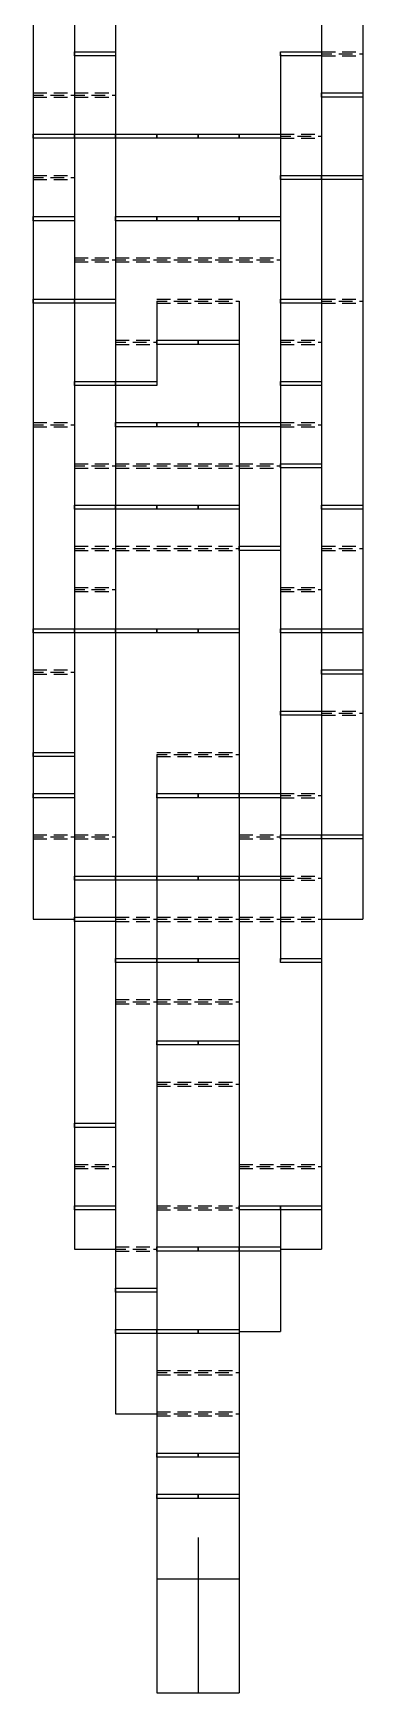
# Model space of a CAD drawing. Header units: millimetres. Extents: x 0 to 108, y 0 to 594.
# Drawn here: x 18.1 to 90.3, y 0 to 363.7 of the extents above; entities that cross this region are included whole.
import ezdxf

# ---------------------------------------------------------------- set-up
doc = ezdxf.new("R2010")
doc.units = ezdxf.units.MM
for name, color, linetype in [('CUT', 3, 'CONTINUOUS'), ('MOUNTAIN_FOLD', 1, 'CONTINUOUS'), ('VALLEY_FOLD', 5, 'CONTINUOUS')]:
    doc.layers.add(name, color=color, linetype=linetype)

msp = doc.modelspace()

# ---------------------------------------------------------------- linework, layer by layer
at = {"layer": 'CUT'}
for p, q in [((18.062, 368.178), (18.062, 359.147)), ((27.093, 368.178), (27.093, 359.147)), ((36.124, 368.178), (36.124, 359.147)), ((81.279, 368.178), (81.279, 359.147)), ((90.31, 368.178), (90.31, 359.147)), ((18.062, 359.147), (18.062, 350.116)), ((27.093, 359.147), (27.093, 350.116)), ((36.124, 359.147), (36.124, 350.116)), ((72.248, 359.147), (72.248, 350.116)), ((81.279, 359.147), (81.279, 350.116)), ((90.31, 359.147), (90.31, 350.116)), ((18.062, 350.116), (18.062, 341.085)), ((27.093, 350.116), (27.093, 341.085)), ((36.124, 350.116), (36.124, 341.085)), ((72.248, 350.116), (72.248, 341.085)), ((81.279, 350.116), (81.279, 341.085)), ((90.31, 350.116), (90.31, 341.085)), ((18.062, 341.085), (18.062, 332.054)), ((27.093, 341.085), (27.093, 332.054)), ((36.124, 341.085), (36.124, 332.054)), ((72.248, 341.085), (72.248, 332.054)), ((81.279, 341.085), (81.279, 332.054)), ((90.31, 341.085), (90.31, 332.054)), ((18.062, 332.054), (18.062, 323.023)), ((27.093, 332.054), (27.093, 323.023)), ((36.124, 332.054), (36.124, 323.023)), ((72.248, 332.054), (72.248, 323.023)), ((81.279, 332.054), (81.279, 323.023)), ((90.31, 332.054), (90.31, 323.023)), ((18.062, 323.023), (18.062, 313.992)), ((27.093, 323.023), (27.093, 313.992)), ((36.124, 323.023), (36.124, 313.992)), ((72.248, 323.023), (72.248, 313.992)), ((81.279, 323.023), (81.279, 313.992)), ((90.31, 323.023), (90.31, 313.992)), ((18.062, 313.992), (18.062, 304.961)), ((27.093, 313.992), (27.093, 304.961)), ((36.124, 313.992), (36.124, 304.961)), ((72.248, 313.992), (72.248, 304.961)), ((81.279, 313.992), (81.279, 304.961)), ((90.31, 313.992), (90.31, 304.961)), ((18.062, 304.961), (18.062, 295.93)), ((27.093, 304.961), (27.093, 295.93)), ((36.124, 304.961), (36.124, 295.93)), ((45.155, 304.961), (45.155, 295.93)), ((63.217, 304.961), (63.217, 295.93)), ((72.248, 304.961), (72.248, 295.93)), ((81.279, 304.961), (81.279, 295.93)), ((90.31, 304.961), (90.31, 295.93)), ((18.062, 295.93), (18.062, 286.899)), ((27.093, 295.93), (27.093, 286.899)), ((36.124, 295.93), (36.124, 286.899)), ((45.155, 295.93), (45.155, 286.899)), ((63.217, 295.93), (63.217, 286.899)), ((72.248, 295.93), (72.248, 286.899)), ((81.279, 295.93), (81.279, 286.899)), ((90.31, 295.93), (90.31, 286.899)), ((18.062, 286.899), (18.062, 277.868)), ((27.093, 286.899), (27.093, 277.868)), ((36.124, 286.899), (36.124, 277.868)), ((63.217, 286.899), (63.217, 277.868)), ((72.248, 286.899), (72.248, 277.868)), ((81.279, 286.899), (81.279, 277.868)), ((90.31, 286.899), (90.31, 277.868)), ((18.062, 277.868), (18.062, 268.837)), ((27.093, 277.868), (27.093, 268.837)), ((36.124, 277.868), (36.124, 268.837)), ((63.217, 277.868), (63.217, 268.837)), ((72.248, 277.868), (72.248, 268.837)), ((81.279, 277.868), (81.279, 268.837)), ((90.31, 277.868), (90.31, 268.837)), ((18.062, 268.837), (18.062, 259.806)), ((27.093, 268.837), (27.093, 259.806)), ((36.124, 268.837), (36.124, 259.806)), ((63.217, 268.837), (63.217, 259.806)), ((72.248, 268.837), (72.248, 259.806)), ((81.279, 268.837), (81.279, 259.806)), ((90.31, 268.837), (90.31, 259.806)), ((18.062, 259.806), (18.062, 250.775)), ((27.093, 259.806), (27.093, 250.775)), ((36.124, 259.806), (36.124, 250.775)), ((63.217, 259.806), (63.217, 250.775)), ((72.248, 259.806), (72.248, 250.775)), ((81.279, 259.806), (81.279, 250.775)), ((90.31, 259.806), (90.31, 250.775)), ((18.062, 250.775), (18.062, 241.744)), ((27.093, 250.775), (27.093, 241.744)), ((36.124, 250.775), (36.124, 241.744)), ((63.217, 250.775), (63.217, 241.744)), ((72.248, 250.775), (72.248, 241.744)), ((81.279, 250.775), (81.279, 241.744)), ((90.31, 250.775), (90.31, 241.744)), ((18.062, 241.744), (18.062, 232.713)), ((27.093, 241.744), (27.093, 232.713)), ((36.124, 241.744), (36.124, 232.713)), ((63.217, 241.744), (63.217, 232.713)), ((72.248, 241.744), (72.248, 232.713)), ((81.279, 241.744), (81.279, 232.713)), ((90.31, 241.744), (90.31, 232.713)), ((18.062, 232.713), (18.062, 223.682)), ((27.093, 232.713), (27.093, 223.682)), ((36.124, 232.713), (36.124, 223.682)), ((63.217, 232.713), (63.217, 223.682)), ((72.248, 232.713), (72.248, 223.682)), ((81.279, 232.713), (81.279, 223.682)), ((90.31, 232.713), (90.31, 223.682)), ((18.062, 223.682), (18.062, 214.651)), ((27.093, 223.682), (27.093, 214.651)), ((36.124, 223.682), (36.124, 214.651)), ((63.217, 223.682), (63.217, 214.651)), ((72.248, 223.682), (72.248, 214.651)), ((81.279, 223.682), (81.279, 214.651)), ((90.31, 223.682), (90.31, 214.651)), ((18.062, 214.651), (18.062, 205.62)), ((27.093, 214.651), (27.093, 205.62)), ((36.124, 214.651), (36.124, 205.62)), ((63.217, 214.651), (63.217, 205.62)), ((72.248, 214.651), (72.248, 205.62)), ((81.279, 214.651), (81.279, 205.62)), ((90.31, 214.651), (90.31, 205.62)), ((18.062, 205.62), (18.062, 196.589)), ((27.093, 205.62), (27.093, 196.589)), ((36.124, 205.62), (36.124, 196.589)), ((45.155, 205.62), (45.155, 196.589)), ((63.217, 205.62), (63.217, 196.589)), ((72.248, 205.62), (72.248, 196.589)), ((81.279, 205.62), (81.279, 196.589)), ((90.31, 205.62), (90.31, 196.589)), ((18.062, 196.589), (18.062, 187.558)), ((27.093, 196.589), (27.093, 187.558)), ((36.124, 196.589), (36.124, 187.558)), ((45.155, 196.589), (45.155, 187.558)), ((63.217, 196.589), (63.217, 187.558)), ((72.248, 196.589), (72.248, 187.558)), ((81.279, 196.589), (81.279, 187.558)), ((90.31, 196.589), (90.31, 187.558)), ((18.062, 187.558), (18.062, 178.527)), ((27.093, 187.558), (27.093, 178.527)), ((36.124, 187.558), (36.124, 178.527)), ((45.155, 187.558), (45.155, 178.527)), ((63.217, 187.558), (63.217, 178.527)), ((72.248, 187.558), (72.248, 178.527)), ((81.279, 187.558), (81.279, 178.527)), ((90.31, 187.558), (90.31, 178.527)), ((18.062, 178.527), (18.062, 169.496)), ((27.093, 178.527), (27.093, 169.496)), ((36.124, 178.527), (36.124, 169.496)), ((45.155, 178.527), (45.155, 169.496)), ((63.217, 178.527), (63.217, 169.496)), ((72.248, 178.527), (72.248, 169.496)), ((81.279, 178.527), (81.279, 169.496)), ((90.31, 178.527), (90.31, 169.496)), ((18.062, 169.496), (27.093, 169.496)), ((27.093, 169.496), (27.093, 160.465)), ((36.124, 169.496), (36.124, 160.465)), ((45.155, 169.496), (45.155, 160.465)), ((63.217, 169.496), (63.217, 160.465)), ((72.248, 169.496), (72.248, 160.465)), ((81.279, 169.496), (81.279, 160.465)), ((81.279, 169.496), (90.31, 169.496)), ((27.093, 160.465), (27.093, 151.434)), ((36.124, 160.465), (36.124, 151.434)), ((45.155, 160.465), (45.155, 151.434)), ((63.217, 160.465), (63.217, 151.434)), ((81.279, 160.465), (81.279, 151.434)), ((27.093, 151.434), (27.093, 142.403)), ((36.124, 151.434), (36.124, 142.403)), ((45.155, 151.434), (45.155, 142.403)), ((63.217, 151.434), (63.217, 142.403)), ((81.279, 151.434), (81.279, 142.403)), ((27.093, 142.403), (27.093, 133.372)), ((36.124, 142.403), (36.124, 133.372)), ((45.155, 142.403), (45.155, 133.372)), ((63.217, 142.403), (63.217, 133.372)), ((81.279, 142.403), (81.279, 133.372)), ((27.093, 133.372), (27.093, 124.341)), ((36.124, 133.372), (36.124, 124.341)), ((45.155, 133.372), (45.155, 124.341)), ((63.217, 133.372), (63.217, 124.341)), ((81.279, 133.372), (81.279, 124.341)), ((27.093, 124.341), (27.093, 115.31)), ((36.124, 124.341), (36.124, 115.31)), ((45.155, 124.341), (45.155, 115.31)), ((63.217, 124.341), (63.217, 115.31)), ((81.279, 124.341), (81.279, 115.31)), ((27.093, 115.31), (27.093, 106.279)), ((36.124, 115.31), (36.124, 106.279)), ((45.155, 115.31), (45.155, 106.279)), ((63.217, 115.31), (63.217, 106.279)), ((81.279, 115.31), (81.279, 106.279)), ((27.093, 106.279), (27.093, 97.248)), ((36.124, 106.279), (36.124, 97.248)), ((45.155, 106.279), (45.155, 97.248)), ((63.217, 106.279), (63.217, 97.248)), ((72.248, 106.279), (72.248, 97.248)), ((81.279, 106.279), (81.279, 97.248)), ((27.093, 97.248), (36.124, 97.248)), ((36.124, 97.248), (36.124, 88.217)), ((45.155, 97.248), (45.155, 88.217)), ((63.217, 97.248), (63.217, 88.217)), ((72.248, 97.248), (81.279, 97.248)), ((72.248, 97.248), (72.248, 88.217)), ((36.124, 88.217), (36.124, 79.186)), ((45.155, 88.217), (45.155, 79.186)), ((63.217, 88.217), (63.217, 79.186)), ((72.248, 88.217), (72.248, 79.186)), ((36.124, 79.186), (36.124, 70.155)), ((45.155, 79.186), (45.155, 70.155)), ((63.217, 79.186), (63.217, 70.155)), ((63.217, 79.186), (72.248, 79.186)), ((36.124, 70.155), (36.124, 61.124)), ((45.155, 70.155), (45.155, 61.124)), ((63.217, 70.155), (63.217, 61.124)), ((36.124, 61.124), (45.155, 61.124)), ((45.155, 61.124), (45.155, 52.093)), ((63.217, 61.124), (63.217, 52.093)), ((45.155, 52.093), (45.155, 43.062)), ((63.217, 52.093), (63.217, 43.062)), ((45.155, 43.062), (45.155, 34.031)), ((63.217, 43.062), (63.217, 34.031)), ((45.155, 34.031), (45.155, 25)), ((54.186, 34.031), (54.186, 25)), ((63.217, 34.031), (63.217, 25)), ((45.155, 25), (54.186, 25)), ((45.155, 25), (45.155, 0)), ((54.186, 25), (63.217, 25)), ((54.186, 25), (54.186, 0)), ((63.217, 25), (63.217, 0)), ((45.155, 0), (54.186, 0)), ((54.186, 0), (63.217, 0))]:
    msp.add_line(p, q, dxfattribs=at)
at = {"layer": 'MOUNTAIN_FOLD'}
for points in [[(27.093, 359.5986), (36.124, 359.5986), (36.124, 358.6955), (27.093, 358.6955)], [(72.248, 359.5986), (81.279, 359.5986), (81.279, 358.6955), (72.248, 358.6955)], [(81.279, 350.5676), (90.31, 350.5676), (90.31, 349.6645), (81.279, 349.6645)], [(18.062, 341.5366), (27.093, 341.5366), (27.093, 340.6335), (18.062, 340.6335)], [(27.093, 341.5366), (36.124, 341.5366), (36.124, 340.6335), (27.093, 340.6335)], [(36.124, 341.5366), (45.155, 341.5366), (45.155, 340.6335), (36.124, 340.6335)], [(45.155, 341.5366), (54.186, 341.5366), (54.186, 340.6335), (45.155, 340.6335)], [(54.186, 341.5366), (63.217, 341.5366), (63.217, 340.6335), (54.186, 340.6335)], [(63.217, 341.5366), (72.248, 341.5366), (72.248, 340.6335), (63.217, 340.6335)], [(72.248, 332.5056), (81.279, 332.5056), (81.279, 331.6025), (72.248, 331.6025)], [(81.279, 332.5056), (90.31, 332.5056), (90.31, 331.6025), (81.279, 331.6025)], [(18.062, 323.4746), (27.093, 323.4746), (27.093, 322.5715), (18.062, 322.5715)], [(36.124, 323.4746), (45.155, 323.4746), (45.155, 322.5715), (36.124, 322.5715)], [(45.155, 323.4746), (54.186, 323.4746), (54.186, 322.5715), (45.155, 322.5715)], [(54.186, 323.4746), (63.217, 323.4746), (63.217, 322.5715), (54.186, 322.5715)], [(63.217, 323.4746), (72.248, 323.4746), (72.248, 322.5715), (63.217, 322.5715)], [(18.062, 305.4126), (27.093, 305.4126), (27.093, 304.5095), (18.062, 304.5095)], [(27.093, 305.4126), (36.124, 305.4126), (36.124, 304.5095), (27.093, 304.5095)], [(72.248, 305.4126), (81.279, 305.4126), (81.279, 304.5095), (72.248, 304.5095)], [(45.155, 296.3816), (54.186, 296.3816), (54.186, 295.4785), (45.155, 295.4785)], [(54.186, 296.3816), (63.217, 296.3816), (63.217, 295.4785), (54.186, 295.4785)], [(27.093, 287.3506), (36.124, 287.3506), (36.124, 286.4475), (27.093, 286.4475)], [(36.124, 287.3506), (45.155, 287.3506), (45.155, 286.4475), (36.124, 286.4475)], [(72.248, 287.3506), (81.279, 287.3506), (81.279, 286.4475), (72.248, 286.4475)], [(36.124, 278.3196), (45.155, 278.3196), (45.155, 277.4165), (36.124, 277.4165)], [(45.155, 278.3196), (54.186, 278.3196), (54.186, 277.4165), (45.155, 277.4165)], [(54.186, 278.3196), (63.217, 278.3196), (63.217, 277.4165), (54.186, 277.4165)], [(63.217, 278.3196), (72.248, 278.3196), (72.248, 277.4165), (63.217, 277.4165)], [(72.248, 269.2886), (81.279, 269.2886), (81.279, 268.3855), (72.248, 268.3855)], [(27.093, 260.2576), (36.124, 260.2576), (36.124, 259.3545), (27.093, 259.3545)], [(36.124, 260.2576), (45.155, 260.2576), (45.155, 259.3545), (36.124, 259.3545)], [(45.155, 260.2576), (54.186, 260.2576), (54.186, 259.3545), (45.155, 259.3545)], [(54.186, 260.2576), (63.217, 260.2576), (63.217, 259.3545), (54.186, 259.3545)], [(81.279, 260.2576), (90.31, 260.2576), (90.31, 259.3545), (81.279, 259.3545)], [(63.217, 251.2266), (72.248, 251.2266), (72.248, 250.3235), (63.217, 250.3235)], [(18.062, 233.1646), (27.093, 233.1646), (27.093, 232.2615), (18.062, 232.2615)], [(27.093, 233.1646), (36.124, 233.1646), (36.124, 232.2615), (27.093, 232.2615)], [(36.124, 233.1646), (45.155, 233.1646), (45.155, 232.2615), (36.124, 232.2615)], [(45.155, 233.1646), (54.186, 233.1646), (54.186, 232.2615), (45.155, 232.2615)], [(54.186, 233.1646), (63.217, 233.1646), (63.217, 232.2615), (54.186, 232.2615)], [(72.248, 233.1646), (81.279, 233.1646), (81.279, 232.2615), (72.248, 232.2615)], [(81.279, 233.1646), (90.31, 233.1646), (90.31, 232.2615), (81.279, 232.2615)], [(81.279, 224.1336), (90.31, 224.1336), (90.31, 223.2305), (81.279, 223.2305)], [(72.248, 215.1026), (81.279, 215.1026), (81.279, 214.1995), (72.248, 214.1995)], [(18.062, 206.0716), (27.093, 206.0716), (27.093, 205.1685), (18.062, 205.1685)], [(18.062, 197.0406), (27.093, 197.0406), (27.093, 196.1375), (18.062, 196.1375)], [(45.155, 197.0406), (54.186, 197.0406), (54.186, 196.1375), (45.155, 196.1375)], [(54.186, 197.0406), (63.217, 197.0406), (63.217, 196.1375), (54.186, 196.1375)], [(63.217, 197.0406), (72.248, 197.0406), (72.248, 196.1375), (63.217, 196.1375)], [(72.248, 188.0096), (81.279, 188.0096), (81.279, 187.1065), (72.248, 187.1065)], [(81.279, 188.0096), (90.31, 188.0096), (90.31, 187.1065), (81.279, 187.1065)], [(27.093, 178.9786), (36.124, 178.9786), (36.124, 178.0755), (27.093, 178.0755)], [(36.124, 178.9786), (45.155, 178.9786), (45.155, 178.0755), (36.124, 178.0755)], [(45.155, 178.9786), (54.186, 178.9786), (54.186, 178.0755), (45.155, 178.0755)], [(54.186, 178.9786), (63.217, 178.9786), (63.217, 178.0755), (54.186, 178.0755)], [(63.217, 178.9786), (72.248, 178.9786), (72.248, 178.0755), (63.217, 178.0755)], [(27.093, 169.9476), (36.124, 169.9476), (36.124, 169.0445), (27.093, 169.0445)], [(36.124, 160.9166), (45.155, 160.9166), (45.155, 160.0135), (36.124, 160.0135)], [(45.155, 160.9166), (54.186, 160.9166), (54.186, 160.0135), (45.155, 160.0135)], [(54.186, 160.9166), (63.217, 160.9166), (63.217, 160.0135), (54.186, 160.0135)], [(72.248, 160.9166), (81.279, 160.9166), (81.279, 160.0135), (72.248, 160.0135)], [(45.155, 142.8546), (54.186, 142.8546), (54.186, 141.9515), (45.155, 141.9515)], [(54.186, 142.8546), (63.217, 142.8546), (63.217, 141.9515), (54.186, 141.9515)], [(27.093, 124.7926), (36.124, 124.7926), (36.124, 123.8895), (27.093, 123.8895)], [(27.093, 106.7306), (36.124, 106.7306), (36.124, 105.8275), (27.093, 105.8275)], [(63.217, 106.7306), (72.248, 106.7306), (72.248, 105.8275), (63.217, 105.8275)], [(72.248, 106.7306), (81.279, 106.7306), (81.279, 105.8275), (72.248, 105.8275)], [(45.155, 97.6996), (54.186, 97.6996), (54.186, 96.7965), (45.155, 96.7965)], [(54.186, 97.6996), (63.217, 97.6996), (63.217, 96.7965), (54.186, 96.7965)], [(63.217, 97.6996), (72.248, 97.6996), (72.248, 96.7965), (63.217, 96.7965)], [(36.124, 88.6686), (45.155, 88.6686), (45.155, 87.7655), (36.124, 87.7655)], [(36.124, 79.6376), (45.155, 79.6376), (45.155, 78.7345), (36.124, 78.7345)], [(45.155, 79.6376), (54.186, 79.6376), (54.186, 78.7345), (45.155, 78.7345)], [(54.186, 79.6376), (63.217, 79.6376), (63.217, 78.7345), (54.186, 78.7345)], [(45.155, 52.5446), (54.186, 52.5446), (54.186, 51.6415), (45.155, 51.6415)], [(54.186, 52.5446), (63.217, 52.5446), (63.217, 51.6415), (54.186, 51.6415)], [(45.155, 43.5136), (54.186, 43.5136), (54.186, 42.6105), (45.155, 42.6105)], [(54.186, 43.5136), (63.217, 43.5136), (63.217, 42.6105), (54.186, 42.6105)]]:
    msp.add_lwpolyline(points, close=True, dxfattribs=at)
at = {"layer": 'VALLEY_FOLD'}
for p, q in [((81.279, 359.5985), (84.2893, 359.5985)), ((81.279, 359.147), (83.5367, 359.147)), ((81.279, 358.6954), (84.2893, 358.6954)), ((85.0419, 359.147), (88.0523, 359.147)), ((85.7945, 359.5985), (88.8048, 359.5985)), ((85.7945, 358.6954), (88.8048, 358.6954)), ((89.5574, 359.147), (90.31, 359.147)), ((90.31, 359.5985), (90.31, 359.5985)), ((90.31, 358.6954), (90.31, 358.6954)), ((18.062, 350.5675), (21.0723, 350.5675)), ((18.062, 350.116), (20.3198, 350.116)), ((18.062, 349.6644), (21.0723, 349.6644)), ((21.8249, 350.116), (24.8353, 350.116)), ((22.5775, 350.5675), (25.5878, 350.5675)), ((22.5775, 349.6644), (25.5878, 349.6644)), ((26.3404, 350.116), (27.093, 350.116)), ((27.093, 350.5675), (30.1033, 350.5675)), ((27.093, 350.116), (29.3508, 350.116)), ((27.093, 349.6644), (30.1033, 349.6644)), ((30.8559, 350.116), (33.8663, 350.116)), ((31.6085, 350.5675), (34.6188, 350.5675)), ((31.6085, 349.6644), (34.6188, 349.6644)), ((35.3714, 350.116), (36.124, 350.116)), ((36.124, 350.5675), (36.124, 350.5675)), ((36.124, 349.6644), (36.124, 349.6644)), ((72.248, 341.5365), (75.2583, 341.5365)), ((72.248, 341.085), (74.5058, 341.085)), ((72.248, 340.6334), (75.2583, 340.6334)), ((76.0109, 341.085), (79.0213, 341.085)), ((76.7635, 341.5365), (79.7738, 341.5365)), ((76.7635, 340.6334), (79.7738, 340.6334)), ((80.5264, 341.085), (81.279, 341.085)), ((18.062, 332.5055), (21.0723, 332.5055)), ((18.062, 332.054), (20.3198, 332.054)), ((18.062, 331.6025), (21.0723, 331.6025)), ((21.8249, 332.054), (24.8353, 332.054)), ((22.5775, 332.5055), (25.5878, 332.5055)), ((22.5775, 331.6025), (25.5878, 331.6025)), ((26.3404, 332.054), (27.093, 332.054)), ((27.093, 314.4435), (30.1033, 314.4435)), ((27.093, 313.992), (29.3508, 313.992)), ((27.093, 313.5404), (30.1033, 313.5404)), ((30.8559, 313.992), (33.8663, 313.992)), ((31.6085, 314.4435), (34.6188, 314.4435)), ((31.6085, 313.5404), (34.6188, 313.5404)), ((35.3714, 313.992), (36.124, 313.992)), ((36.124, 314.4435), (36.124, 314.4435)), ((36.124, 314.4435), (39.1343, 314.4435)), ((36.124, 313.992), (38.3818, 313.992)), ((36.124, 313.5404), (39.1343, 313.5404)), ((36.124, 313.5404), (36.124, 313.5404)), ((39.8869, 313.992), (42.8972, 313.992)), ((40.6395, 314.4435), (43.6498, 314.4435)), ((40.6395, 313.5404), (43.6498, 313.5404)), ((44.4024, 313.992), (45.155, 313.992)), ((45.155, 314.4435), (48.1653, 314.4435)), ((45.155, 313.992), (47.4128, 313.992)), ((45.155, 313.5404), (48.1653, 313.5404)), ((48.9179, 313.992), (51.9283, 313.992)), ((49.6705, 314.4435), (52.6808, 314.4435)), ((49.6705, 313.5404), (52.6808, 313.5404)), ((53.4334, 313.992), (54.186, 313.992)), ((54.186, 314.4435), (57.1963, 314.4435)), ((54.186, 313.992), (56.4438, 313.992)), ((54.186, 313.5404), (57.1963, 313.5404)), ((57.9489, 313.992), (60.9592, 313.992)), ((58.7015, 314.4435), (61.7118, 314.4435)), ((58.7015, 313.5404), (61.7118, 313.5404)), ((62.4644, 313.992), (63.217, 313.992)), ((63.217, 314.4435), (66.2273, 314.4435)), ((63.217, 313.992), (65.4748, 313.992)), ((63.217, 313.5404), (66.2273, 313.5404)), ((66.9799, 313.992), (69.9903, 313.992)), ((67.7325, 314.4435), (70.7428, 314.4435)), ((67.7325, 313.5404), (70.7428, 313.5404)), ((71.4954, 313.992), (72.248, 313.992)), ((72.248, 314.4435), (72.248, 314.4435)), ((72.248, 313.5404), (72.248, 313.5404)), ((45.155, 305.4125), (48.1653, 305.4125)), ((45.155, 304.961), (47.4128, 304.961)), ((45.155, 304.5094), (48.1653, 304.5094)), ((48.9179, 304.961), (51.9283, 304.961)), ((49.6705, 305.4125), (52.6808, 305.4125)), ((49.6705, 304.5094), (52.6808, 304.5094)), ((53.4334, 304.961), (54.186, 304.961)), ((54.186, 305.4125), (57.1963, 305.4125)), ((54.186, 304.961), (56.4438, 304.961)), ((54.186, 304.5094), (57.1963, 304.5094)), ((57.9489, 304.961), (60.9592, 304.961)), ((58.7015, 305.4125), (61.7118, 305.4125)), ((58.7015, 304.5094), (61.7118, 304.5094)), ((62.4644, 304.961), (63.217, 304.961)), ((81.279, 305.4125), (84.2893, 305.4125)), ((81.279, 304.961), (83.5367, 304.961)), ((81.279, 304.5094), (84.2893, 304.5094)), ((85.0419, 304.961), (88.0523, 304.961)), ((85.7945, 305.4125), (88.8048, 305.4125)), ((85.7945, 304.5094), (88.8048, 304.5094)), ((89.5574, 304.961), (90.31, 304.961)), ((90.31, 305.4125), (90.31, 305.4125)), ((90.31, 304.5094), (90.31, 304.5094)), ((36.124, 296.3815), (39.1343, 296.3815)), ((36.124, 295.93), (38.3818, 295.93)), ((36.124, 295.4784), (39.1343, 295.4784)), ((39.8869, 295.93), (42.8972, 295.93)), ((40.6395, 296.3815), (43.6498, 296.3815)), ((40.6395, 295.4784), (43.6498, 295.4784)), ((44.4024, 295.93), (45.155, 295.93)), ((72.248, 296.3815), (75.2583, 296.3815)), ((72.248, 295.93), (74.5058, 295.93)), ((72.248, 295.4784), (75.2583, 295.4784)), ((76.0109, 295.93), (79.0213, 295.93)), ((76.7635, 296.3815), (79.7738, 296.3815)), ((76.7635, 295.4784), (79.7738, 295.4784)), ((80.5264, 295.93), (81.279, 295.93)), ((18.062, 278.3195), (21.0723, 278.3195)), ((18.062, 277.868), (20.3198, 277.868)), ((18.062, 277.4164), (21.0723, 277.4164)), ((21.8249, 277.868), (24.8353, 277.868)), ((22.5775, 278.3195), (25.5878, 278.3195)), ((22.5775, 277.4164), (25.5878, 277.4164)), ((26.3404, 277.868), (27.093, 277.868)), ((72.248, 278.3195), (75.2583, 278.3195)), ((72.248, 277.868), (74.5058, 277.868)), ((72.248, 277.4164), (75.2583, 277.4164)), ((76.0109, 277.868), (79.0213, 277.868)), ((76.7635, 278.3195), (79.7738, 278.3195)), ((76.7635, 277.4164), (79.7738, 277.4164)), ((80.5264, 277.868), (81.279, 277.868)), ((27.093, 269.2885), (30.1033, 269.2885)), ((31.6085, 269.2885), (34.6188, 269.2885)), ((36.124, 269.2885), (36.124, 269.2885)), ((36.124, 269.2885), (39.1343, 269.2885)), ((40.6395, 269.2885), (43.6498, 269.2885)), ((45.155, 269.2885), (48.1653, 269.2885)), ((49.6705, 269.2885), (52.6808, 269.2885)), ((54.186, 269.2885), (57.1963, 269.2885)), ((58.7015, 269.2885), (61.7118, 269.2885)), ((63.217, 269.2885), (66.2273, 269.2885)), ((67.7325, 269.2885), (70.7428, 269.2885)), ((72.248, 269.2885), (72.248, 269.2885)), ((27.093, 268.837), (29.3508, 268.837)), ((27.093, 268.3854), (30.1033, 268.3854)), ((30.8559, 268.837), (33.8663, 268.837)), ((31.6085, 268.3854), (34.6188, 268.3854)), ((35.3714, 268.837), (36.124, 268.837)), ((36.124, 268.837), (38.3818, 268.837)), ((36.124, 268.3854), (36.124, 268.3854)), ((36.124, 268.3854), (39.1343, 268.3854)), ((39.8869, 268.837), (42.8972, 268.837)), ((40.6395, 268.3854), (43.6498, 268.3854)), ((44.4024, 268.837), (45.155, 268.837)), ((45.155, 268.837), (47.4128, 268.837)), ((45.155, 268.3854), (48.1653, 268.3854)), ((48.9179, 268.837), (51.9283, 268.837)), ((49.6705, 268.3854), (52.6808, 268.3854)), ((53.4334, 268.837), (54.186, 268.837)), ((54.186, 268.837), (56.4438, 268.837)), ((54.186, 268.3854), (57.1963, 268.3854)), ((57.9489, 268.837), (60.9592, 268.837)), ((58.7015, 268.3854), (61.7118, 268.3854)), ((62.4644, 268.837), (63.217, 268.837)), ((63.217, 268.837), (65.4748, 268.837)), ((63.217, 268.3854), (66.2273, 268.3854)), ((66.9799, 268.837), (69.9903, 268.837)), ((67.7325, 268.3854), (70.7428, 268.3854)), ((71.4954, 268.837), (72.248, 268.837)), ((72.248, 268.3854), (72.248, 268.3854)), ((27.093, 251.2266), (30.1033, 251.2266)), ((31.6085, 251.2266), (34.6188, 251.2266)), ((36.124, 251.2266), (36.124, 251.2266)), ((36.124, 251.2266), (39.1343, 251.2266)), ((40.6395, 251.2266), (43.6498, 251.2266)), ((45.155, 251.2266), (48.1653, 251.2266)), ((49.6705, 251.2266), (52.6808, 251.2266)), ((54.186, 251.2266), (57.1963, 251.2266)), ((58.7015, 251.2266), (61.7118, 251.2266)), ((81.279, 251.2266), (84.2893, 251.2266)), ((85.7945, 251.2266), (88.8048, 251.2266)), ((90.31, 251.2266), (90.31, 251.2266)), ((27.093, 250.775), (29.3508, 250.775)), ((27.093, 250.3235), (30.1033, 250.3235)), ((30.8559, 250.775), (33.8663, 250.775)), ((31.6085, 250.3235), (34.6188, 250.3235)), ((35.3714, 250.775), (36.124, 250.775)), ((36.124, 250.775), (38.3818, 250.775)), ((36.124, 250.3235), (39.1343, 250.3235)), ((36.124, 250.3235), (36.124, 250.3235)), ((39.8869, 250.775), (42.8972, 250.775)), ((40.6395, 250.3235), (43.6498, 250.3235)), ((44.4024, 250.775), (45.155, 250.775)), ((45.155, 250.775), (47.4128, 250.775)), ((45.155, 250.3235), (48.1653, 250.3235)), ((48.9179, 250.775), (51.9283, 250.775)), ((49.6705, 250.3235), (52.6808, 250.3235)), ((53.4334, 250.775), (54.186, 250.775)), ((54.186, 250.775), (56.4438, 250.775)), ((54.186, 250.3235), (57.1963, 250.3235)), ((57.9489, 250.775), (60.9592, 250.775)), ((58.7015, 250.3235), (61.7118, 250.3235)), ((62.4644, 250.775), (63.217, 250.775)), ((81.279, 250.775), (83.5367, 250.775)), ((81.279, 250.3235), (84.2893, 250.3235)), ((85.0419, 250.775), (88.0523, 250.775)), ((85.7945, 250.3235), (88.8048, 250.3235)), ((89.5574, 250.775), (90.31, 250.775)), ((90.31, 250.3235), (90.31, 250.3235)), ((27.093, 242.1955), (30.1033, 242.1955)), ((27.093, 241.744), (29.3508, 241.744)), ((27.093, 241.2924), (30.1033, 241.2924)), ((30.8559, 241.744), (33.8663, 241.744)), ((31.6085, 242.1955), (34.6188, 242.1955)), ((31.6085, 241.2924), (34.6188, 241.2924)), ((35.3714, 241.744), (36.124, 241.744)), ((36.124, 242.1955), (36.124, 242.1955)), ((36.124, 241.2924), (36.124, 241.2924)), ((72.248, 242.1955), (75.2583, 242.1955)), ((72.248, 241.744), (74.5058, 241.744)), ((72.248, 241.2924), (75.2583, 241.2924)), ((76.0109, 241.744), (79.0213, 241.744)), ((76.7635, 242.1955), (79.7738, 242.1955)), ((76.7635, 241.2924), (79.7738, 241.2924)), ((80.5264, 241.744), (81.279, 241.744)), ((18.062, 224.1335), (21.0723, 224.1335)), ((18.062, 223.682), (20.3198, 223.682)), ((18.062, 223.2304), (21.0723, 223.2304)), ((21.8249, 223.682), (24.8353, 223.682)), ((22.5775, 224.1335), (25.5878, 224.1335)), ((22.5775, 223.2304), (25.5878, 223.2304)), ((26.3404, 223.682), (27.093, 223.682)), ((81.279, 215.1025), (84.2893, 215.1025)), ((81.279, 214.651), (83.5367, 214.651)), ((85.0419, 214.651), (88.0523, 214.651)), ((85.7945, 215.1025), (88.8048, 215.1025)), ((89.5574, 214.651), (90.31, 214.651)), ((90.31, 215.1025), (90.31, 215.1025)), ((81.279, 214.1994), (84.2893, 214.1994)), ((85.7945, 214.1994), (88.8048, 214.1994)), ((90.31, 214.1994), (90.31, 214.1994)), ((45.155, 206.0715), (48.1653, 206.0715)), ((45.155, 205.62), (47.4128, 205.62)), ((45.155, 205.1684), (48.1653, 205.1684)), ((48.9179, 205.62), (51.9283, 205.62)), ((49.6705, 206.0715), (52.6808, 206.0715)), ((49.6705, 205.1684), (52.6808, 205.1684)), ((53.4334, 205.62), (54.186, 205.62)), ((54.186, 206.0715), (57.1963, 206.0715)), ((54.186, 205.62), (56.4438, 205.62)), ((54.186, 205.1684), (57.1963, 205.1684)), ((57.9489, 205.62), (60.9592, 205.62)), ((58.7015, 206.0715), (61.7118, 206.0715)), ((58.7015, 205.1684), (61.7118, 205.1684)), ((62.4644, 205.62), (63.217, 205.62)), ((72.248, 197.0405), (75.2583, 197.0405)), ((72.248, 196.589), (74.5058, 196.589)), ((76.0109, 196.589), (79.0213, 196.589)), ((76.7635, 197.0405), (79.7738, 197.0405)), ((80.5264, 196.589), (81.279, 196.589)), ((72.248, 196.1374), (75.2583, 196.1374)), ((76.7635, 196.1374), (79.7738, 196.1374)), ((18.062, 188.0095), (21.0723, 188.0095)), ((18.062, 187.558), (20.3198, 187.558)), ((18.062, 187.1064), (21.0723, 187.1064)), ((21.8249, 187.558), (24.8353, 187.558)), ((22.5775, 188.0095), (25.5878, 188.0095)), ((22.5775, 187.1064), (25.5878, 187.1064)), ((26.3404, 187.558), (27.093, 187.558)), ((27.093, 188.0095), (30.1033, 188.0095)), ((27.093, 187.558), (29.3508, 187.558)), ((27.093, 187.1064), (30.1033, 187.1064)), ((30.8559, 187.558), (33.8663, 187.558)), ((31.6085, 188.0095), (34.6188, 188.0095)), ((31.6085, 187.1064), (34.6188, 187.1064)), ((35.3714, 187.558), (36.124, 187.558)), ((36.124, 188.0095), (36.124, 188.0095)), ((36.124, 187.1064), (36.124, 187.1064)), ((63.217, 188.0095), (66.2273, 188.0095)), ((63.217, 187.558), (65.4748, 187.558)), ((63.217, 187.1064), (66.2273, 187.1064)), ((66.9799, 187.558), (69.9903, 187.558)), ((67.7325, 188.0095), (70.7428, 188.0095)), ((67.7325, 187.1064), (70.7428, 187.1064)), ((71.4954, 187.558), (72.248, 187.558)), ((72.248, 188.0095), (72.248, 188.0095)), ((72.248, 187.1064), (72.248, 187.1064)), ((72.248, 178.9785), (75.2583, 178.9785)), ((72.248, 178.527), (74.5058, 178.527)), ((76.0109, 178.527), (79.0213, 178.527)), ((76.7635, 178.9785), (79.7738, 178.9785)), ((80.5264, 178.527), (81.279, 178.527)), ((72.248, 178.0754), (75.2583, 178.0754)), ((76.7635, 178.0754), (79.7738, 178.0754)), ((36.124, 169.9475), (39.1343, 169.9475)), ((36.124, 169.496), (38.3818, 169.496)), ((36.124, 169.0444), (39.1343, 169.0444)), ((39.8869, 169.496), (42.8972, 169.496)), ((40.6395, 169.9475), (43.6498, 169.9475)), ((40.6395, 169.0444), (43.6498, 169.0444)), ((44.4024, 169.496), (45.155, 169.496)), ((45.155, 169.9475), (48.1653, 169.9475)), ((45.155, 169.496), (47.4128, 169.496)), ((45.155, 169.0444), (48.1653, 169.0444)), ((48.9179, 169.496), (51.9283, 169.496)), ((49.6705, 169.9475), (52.6808, 169.9475)), ((49.6705, 169.0444), (52.6808, 169.0444)), ((53.4334, 169.496), (54.186, 169.496)), ((54.186, 169.9475), (57.1963, 169.9475)), ((54.186, 169.496), (56.4438, 169.496)), ((54.186, 169.0444), (57.1963, 169.0444)), ((57.9489, 169.496), (60.9592, 169.496)), ((58.7015, 169.9475), (61.7118, 169.9475)), ((58.7015, 169.0444), (61.7118, 169.0444)), ((62.4644, 169.496), (63.217, 169.496)), ((63.217, 169.9475), (66.2273, 169.9475)), ((63.217, 169.496), (65.4748, 169.496)), ((63.217, 169.0444), (66.2273, 169.0444)), ((66.9799, 169.496), (69.9903, 169.496)), ((67.7325, 169.9475), (70.7428, 169.9475)), ((67.7325, 169.0444), (70.7428, 169.0444)), ((71.4954, 169.496), (72.248, 169.496)), ((72.248, 169.9475), (75.2583, 169.9475)), ((72.248, 169.9475), (72.248, 169.9475)), ((72.248, 169.496), (74.5058, 169.496)), ((72.248, 169.0444), (72.248, 169.0444)), ((72.248, 169.0444), (75.2583, 169.0444)), ((76.0109, 169.496), (79.0213, 169.496)), ((76.7635, 169.9475), (79.7738, 169.9475)), ((76.7635, 169.0444), (79.7738, 169.0444)), ((80.5264, 169.496), (81.279, 169.496)), ((36.124, 151.8855), (39.1343, 151.8855)), ((36.124, 151.434), (38.3818, 151.434)), ((36.124, 150.9824), (39.1343, 150.9824)), ((39.8869, 151.434), (42.8972, 151.434)), ((40.6395, 151.8855), (43.6498, 151.8855)), ((40.6395, 150.9824), (43.6498, 150.9824)), ((44.4024, 151.434), (45.155, 151.434)), ((45.155, 151.8855), (48.1653, 151.8855)), ((45.155, 151.434), (47.4128, 151.434)), ((45.155, 150.9824), (48.1653, 150.9824)), ((48.9179, 151.434), (51.9283, 151.434)), ((49.6705, 151.8855), (52.6808, 151.8855)), ((49.6705, 150.9824), (52.6808, 150.9824)), ((53.4334, 151.434), (54.186, 151.434)), ((54.186, 151.8855), (57.1963, 151.8855)), ((54.186, 151.434), (56.4438, 151.434)), ((54.186, 150.9824), (57.1963, 150.9824)), ((57.9489, 151.434), (60.9592, 151.434)), ((58.7015, 151.8855), (61.7118, 151.8855)), ((58.7015, 150.9824), (61.7118, 150.9824)), ((62.4644, 151.434), (63.217, 151.434)), ((45.155, 133.8235), (48.1653, 133.8235)), ((45.155, 133.372), (47.4128, 133.372)), ((45.155, 132.9204), (48.1653, 132.9204)), ((48.9179, 133.372), (51.9283, 133.372)), ((49.6705, 133.8235), (52.6808, 133.8235)), ((49.6705, 132.9204), (52.6808, 132.9204)), ((53.4334, 133.372), (54.186, 133.372)), ((54.186, 133.8235), (57.1963, 133.8235)), ((54.186, 133.372), (56.4438, 133.372)), ((54.186, 132.9204), (57.1963, 132.9204)), ((57.9489, 133.372), (60.9592, 133.372)), ((58.7015, 133.8235), (61.7118, 133.8235)), ((58.7015, 132.9204), (61.7118, 132.9204)), ((62.4644, 133.372), (63.217, 133.372)), ((27.093, 115.7615), (30.1033, 115.7615)), ((27.093, 115.31), (29.3508, 115.31)), ((27.093, 114.8584), (30.1033, 114.8584)), ((30.8559, 115.31), (33.8663, 115.31)), ((31.6085, 115.7615), (34.6188, 115.7615)), ((31.6085, 114.8584), (34.6188, 114.8584)), ((35.3714, 115.31), (36.124, 115.31)), ((36.124, 115.7615), (36.124, 115.7615)), ((36.124, 114.8584), (36.124, 114.8584)), ((63.217, 115.7615), (66.2273, 115.7615)), ((63.217, 115.31), (65.4748, 115.31)), ((63.217, 114.8584), (66.2273, 114.8584)), ((66.9799, 115.31), (69.9903, 115.31)), ((67.7325, 115.7615), (70.7428, 115.7615)), ((67.7325, 114.8584), (70.7428, 114.8584)), ((71.4954, 115.31), (72.248, 115.31)), ((72.248, 115.7615), (72.248, 115.7615)), ((72.248, 115.7615), (75.2583, 115.7615)), ((72.248, 115.31), (74.5058, 115.31)), ((72.248, 114.8584), (75.2583, 114.8584)), ((72.248, 114.8584), (72.248, 114.8584)), ((76.0109, 115.31), (79.0213, 115.31)), ((76.7635, 115.7615), (79.7738, 115.7615)), ((76.7635, 114.8584), (79.7738, 114.8584)), ((80.5264, 115.31), (81.279, 115.31)), ((45.155, 106.7305), (48.1653, 106.7305)), ((45.155, 106.279), (47.4128, 106.279)), ((45.155, 105.8274), (48.1653, 105.8274)), ((48.9179, 106.279), (51.9283, 106.279)), ((49.6705, 106.7305), (52.6808, 106.7305)), ((49.6705, 105.8274), (52.6808, 105.8274)), ((53.4334, 106.279), (54.186, 106.279)), ((54.186, 106.7305), (57.1963, 106.7305)), ((54.186, 106.279), (56.4438, 106.279)), ((54.186, 105.8274), (57.1963, 105.8274)), ((57.9489, 106.279), (60.9592, 106.279)), ((58.7015, 106.7305), (61.7118, 106.7305)), ((58.7015, 105.8274), (61.7118, 105.8274)), ((62.4644, 106.279), (63.217, 106.279)), ((36.124, 97.6995), (39.1343, 97.6995)), ((36.124, 97.248), (38.3818, 97.248)), ((36.124, 96.7964), (39.1343, 96.7964)), ((39.8869, 97.248), (42.8972, 97.248)), ((40.6395, 97.6995), (43.6498, 97.6995)), ((40.6395, 96.7964), (43.6498, 96.7964)), ((44.4024, 97.248), (45.155, 97.248)), ((45.155, 70.6065), (48.1653, 70.6065)), ((45.155, 70.155), (47.4128, 70.155)), ((45.155, 69.7035), (48.1653, 69.7035)), ((48.9179, 70.155), (51.9283, 70.155)), ((49.6705, 70.6065), (52.6808, 70.6065)), ((49.6705, 69.7035), (52.6808, 69.7035)), ((53.4334, 70.155), (54.186, 70.155)), ((54.186, 70.6065), (57.1963, 70.6065)), ((54.186, 70.155), (56.4438, 70.155)), ((54.186, 69.7035), (57.1963, 69.7035)), ((57.9489, 70.155), (60.9592, 70.155)), ((58.7015, 70.6065), (61.7118, 70.6065)), ((58.7015, 69.7035), (61.7118, 69.7035)), ((62.4644, 70.155), (63.217, 70.155)), ((45.155, 61.5755), (48.1653, 61.5755)), ((45.155, 61.124), (47.4128, 61.124)), ((45.155, 60.6724), (48.1653, 60.6724)), ((48.9179, 61.124), (51.9283, 61.124)), ((49.6705, 61.5755), (52.6808, 61.5755)), ((49.6705, 60.6724), (52.6808, 60.6724)), ((53.4334, 61.124), (54.186, 61.124)), ((54.186, 61.5755), (57.1963, 61.5755)), ((54.186, 61.124), (56.4438, 61.124)), ((54.186, 60.6724), (57.1963, 60.6724)), ((57.9489, 61.124), (60.9592, 61.124)), ((58.7015, 61.5755), (61.7118, 61.5755)), ((58.7015, 60.6724), (61.7118, 60.6724)), ((62.4644, 61.124), (63.217, 61.124))]:
    msp.add_line(p, q, dxfattribs=at)

doc.saveas('drawing.dxf')
